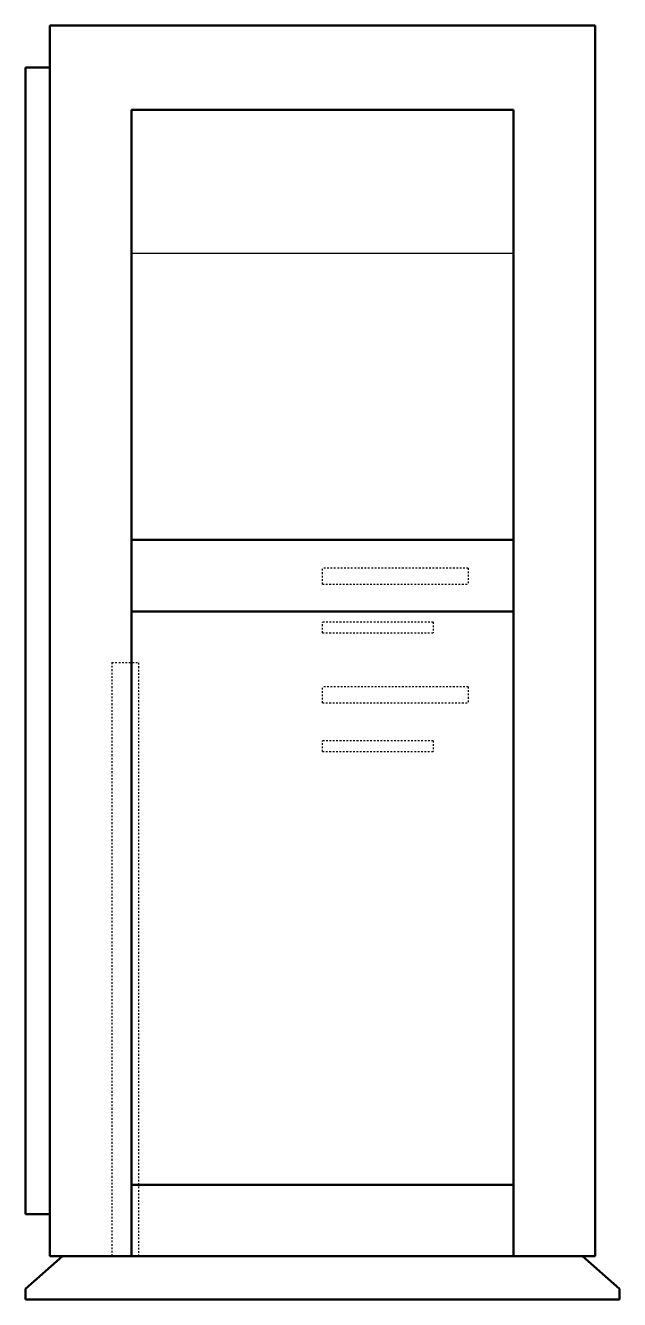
# Model space of a CAD drawing. Header units: millimetres. Extents: x -175 to 175, y 0 to 749.
import ezdxf

# ---------------------------------------------------------------- set-up
doc = ezdxf.new("R2010")
doc.units = ezdxf.units.MM
doc.linetypes.add('Dashed', pattern=[2, 1, -1])
for name, color, linetype, lineweight in [('AM_0', 7, 'Continuous', 50), ('AM_4', 3, 'Continuous', 25), ('AM_9', 6, 'Dashed', 25)]:
    doc.layers.add(name, color=color, linetype=linetype, lineweight=lineweight)

# ---------------------------------------------------------------- blocks, each defined once
blk = doc.blocks.new('1_2MXM18AVJU9_PART10_0_in_2MXM18AVJU9_2')
at = {"layer": 'AM_0'}
for p, q in [((-160.3375, 749.3), (160.3375, 749.3)), ((-160.3375, 25.4), (-160.3375, 749.3)), ((160.3375, 749.3), (160.3375, 25.4)), ((-112.23625, 25.4), (-160.3375, 25.4)), ((160.3375, 25.4), (112.23625, 25.4))]:
    blk.add_line(p, q, dxfattribs=at)
blk = doc.blocks.new('2_2MXM18AVJU9_PART9_0_in_2MXM18AVJU9_2')
at = {"layer": 'AM_0'}
for p, q in [((-112.23625, 699.77), (112.23625, 699.77)), ((-112.23625, 25.4), (-112.23625, 699.77)), ((112.23625, 699.77), (112.23625, 25.4)), ((-112.23625, 446.88125), (112.23625, 446.88125)), ((112.23625, 404.733125), (-112.23625, 404.733125)), ((-112.23625, 67.548125), (112.23625, 67.548125)), ((-112.23625, 25.4), (112.23625, 25.4))]:
    blk.add_line(p, q, dxfattribs=at)
at = {"layer": 'AM_4'}
blk.add_line((-112.23625, 615.47375), (112.23625, 615.47375), dxfattribs=at)
blk = doc.blocks.new('3_2MXM18AVJU9_PART8_0_in_2MXM18AVJU9_2')
at = {"layer": 'AM_0'}
for p, q in [((-174.625, 50.165), (-174.625, 724.535)), ((-160.3375, 724.535), (-174.625, 724.535)), ((-174.625, 50.165), (-160.3375, 50.165))]:
    blk.add_line(p, q, dxfattribs=at)
blk = doc.blocks.new('4_2MXM18AVJU9_PART6_0_in_2MXM18AVJU9_2')
at = {"layer": 'AM_0'}
for p, q in [((-152.796875, 25.4), (-174.625, 6.35)), ((174.625, 6.35), (152.796875, 25.4)), ((-174.625, 6.35), (-174.625, 0)), ((174.625, 0), (174.625, 6.35)), ((-174.625, 0), (174.625, 0))]:
    blk.add_line(p, q, dxfattribs=at)
blk = doc.blocks.new('5_2MXM18AVJU9_PART5_0_in_2MXM18AVJU9_2')
at = {"layer": 'AM_9'}
for p, q in [((-123.825, 374.65), (-107.95, 374.65)), ((-123.825, 374.65), (-123.825, 25.4)), ((-107.95, 25.4), (-107.95, 374.65))]:
    blk.add_line(p, q, dxfattribs=at)
blk = doc.blocks.new('6_2MXM18AVJU9_PART4_0_in_2MXM18AVJU9_2')
at = {"layer": 'AM_9'}
for p, q in [((65.0875, 328.6125), (0, 328.6125)), ((0, 322.2625), (0, 328.6125)), ((0, 322.2625), (65.0875, 322.2625)), ((65.0875, 328.6125), (65.0875, 322.2625))]:
    blk.add_line(p, q, dxfattribs=at)
blk = doc.blocks.new('7_2MXM18AVJU9_PART3_0_in_2MXM18AVJU9_2')
at = {"layer": 'AM_9'}
for p, q in [((65.0875, 398.4625), (0, 398.4625)), ((0, 392.1125), (0, 398.4625)), ((65.0875, 398.4625), (65.0875, 392.1125)), ((0, 392.1125), (65.0875, 392.1125))]:
    blk.add_line(p, q, dxfattribs=at)
blk = doc.blocks.new('8_2MXM18AVJU9_PART2_0_in_2MXM18AVJU9_2')
at = {"layer": 'AM_9'}
for p, q in [((85.725, 360.3625), (0, 360.3625)), ((0, 350.8375), (0, 360.3625)), ((85.725, 360.3625), (85.725, 350.8375)), ((0, 350.8375), (85.725, 350.8375))]:
    blk.add_line(p, q, dxfattribs=at)
blk = doc.blocks.new('9_2MXM18AVJU9_PART1_0_in_2MXM18AVJU9_2')
at = {"layer": 'AM_9'}
for p, q in [((85.725, 430.2125), (0, 430.2125)), ((0, 420.6875), (0, 430.2125)), ((85.725, 430.2125), (85.725, 420.6875)), ((0, 420.6875), (85.725, 420.6875))]:
    blk.add_line(p, q, dxfattribs=at)

msp = doc.modelspace()

# ---------------------------------------------------------------- block references
for name in ['1_2MXM18AVJU9_PART10_0_in_2MXM18AVJU9_2', '3_2MXM18AVJU9_PART8_0_in_2MXM18AVJU9_2', '2_2MXM18AVJU9_PART9_0_in_2MXM18AVJU9_2', '9_2MXM18AVJU9_PART1_0_in_2MXM18AVJU9_2', '7_2MXM18AVJU9_PART3_0_in_2MXM18AVJU9_2', '5_2MXM18AVJU9_PART5_0_in_2MXM18AVJU9_2', '8_2MXM18AVJU9_PART2_0_in_2MXM18AVJU9_2', '6_2MXM18AVJU9_PART4_0_in_2MXM18AVJU9_2', '4_2MXM18AVJU9_PART6_0_in_2MXM18AVJU9_2']:
    msp.add_blockref(name, (0, 0))

doc.saveas('drawing.dxf')
